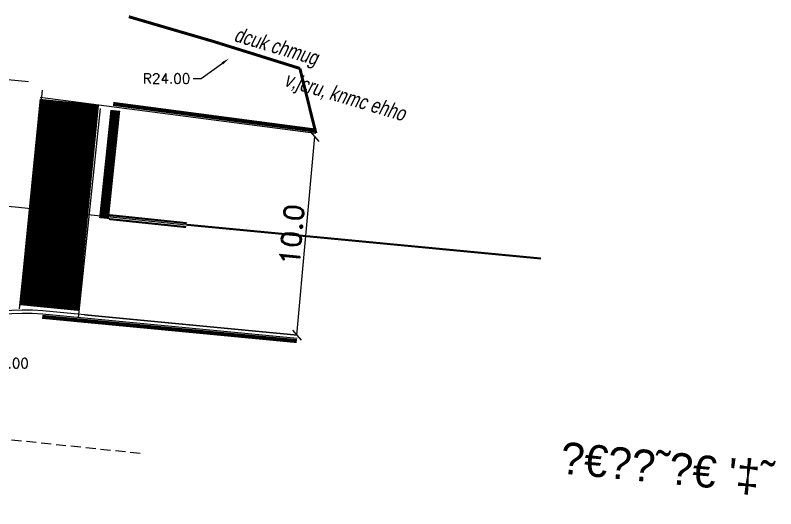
# Model space of a CAD drawing. Extents: x 183304 to 184528, y 666784 to 667526.
# Drawn here: x 184484.13 to 184522.35, y 667066.21 to 667091.03 of the extents above; entities that cross this region are included whole.
import ezdxf

# ---------------------------------------------------------------- set-up
doc = ezdxf.new("R2010")
doc.units = 0
for name, pattern in [('1-1', [2, 1, -1]), ('DASHED', [0.75, 0.5, -0.25]), ('zeva05_05', [1, 0.5, -0.5])]:
    doc.linetypes.add(name, pattern=pattern)
for name, color, linetype in [('0-XREF', 7, 'Continuous'), ('D-15', 20, '1-1'), ('D-Dim', 7, 'Continuous'), ('D-EV-INSIDE', 2, 'Continuous'), ('D-MAAVAR', 7, 'Continuous'), ('D-Nativ', 7, '1-1'), ('D-Road', 7, 'Continuous'), ('D-TEXT', 7, 'Continuous'), ('NEW', 5, 'DASHED'), ('stxt', 7, 'Continuous'), ('ZEVA-811', 8, 'zeva05_05')]:
    doc.layers.add(name, color=color, linetype=linetype)
doc.styles.add('MIR2', font='mirym.shx', dxfattribs={"width": 0.8, "oblique": 10})
doc.styles.add('mvt-hebtxt', font='mvt-oron')
doc.styles.add('mvt_hebtxt', font='mvt-oronm')
doc.styles.add('r', font='romand')
doc.styles.add('ROMAND', font='romand')
doc.dimstyles.new('DDIM', dxfattribs={"dimscale": 1.35, "dimtxt": 0.75, "dimasz": 0.35, "dimexe": 0, "dimexo": 0.5, "dimgap": 0.15, "dimtad": 1, "dimdec": 1, "dimzin": 0, "dimdsep": 46, "dimtxsty": 'ROMAND', "dimblk1": 'OBLIQUE', "dimblk2": 'OBLIQUE', "dimsah": 1, "dimcen": 0.5, "dimse1": 1, "dimse2": 1, "dimadec": 0, "dimazin": 0, "dimtfac": 0.75, "dimtdec": 1, "dimtmove": 2, "dimatfit": 3, "dimldrblk": 'OBLIQUE', "dimfxl": 1, "dimtolj": 1, "dimtzin": 0, "dimarcsym": 0})
doc.dimstyles.new('RAD', dxfattribs={"dimtxt": 0.5, "dimasz": 0.4, "dimexe": 0.1, "dimexo": 0, "dimgap": 0.1, "dimtad": 1, "dimtih": 1, "dimtoh": 1, "dimzin": 0, "dimdsep": 46, "dimtxsty": 'r', "dimcen": 0.1, "dimdle": 0.3, "dimadec": 0, "dimazin": 0, "dimtfac": 0.466667, "dimtofl": 0, "dimtmove": 1, "dimatfit": 3, "dimfxl": 1, "dimtolj": 1, "dimtzin": 0, "dimarcsym": 0})

# ---------------------------------------------------------------- blocks, each defined once
blk = doc.blocks.new('TXT1')
at = {"layer": 'stxt', "style": 'mvt-hebtxt'}
blk.add_attdef('333', (-8.25, -0.75), '', height=4.5, dxfattribs=at)
blk = doc.blocks.new('_Oblique')
at = {"color": 0, "linetype": 'ByBlock', "lineweight": -2}
blk.add_line((-0.5, -0.5), (0.5, 0.5), dxfattribs=at)
blk = doc.blocks.new('*D410')
at = {"layer": 'D-Dim', "color": 0, "lineweight": -2, "transparency": 16777216}
blk.add_line((184498.28, 667074.943), (184499.19, 667084.933), dxfattribs=at)
at = {"layer": 'DEFPOINTS', "color": 0, "transparency": 16777216}
for p in [(184499.19, 667084.933), (184499.22, 667084.93), (184498.31, 667074.94)]:
    blk.add_point(p, dxfattribs=at)
at = {"layer": 'D-Dim', "color": 0, "lineweight": -2, "transparency": 16777216, "xscale": 0.4725, "yscale": 0.4725, "zscale": 0.4725}
for p, rotation in [((184499.19, 667084.933), 84.79522889394508), ((184498.28, 667074.943), 264.7952288939451)]:
    blk.add_blockref('_Oblique', p, dxfattribs=dict(at, rotation=rotation))
at = {"layer": 'D-Dim', "color": 0, "transparency": 16777216, "insert": (184498.029, 667080.002), "char_height": 1.0125, "attachment_point": 5, "rotation": 84.7952, "style": 'ROMAND'}
blk.add_mtext('\\A1;10.0', dxfattribs=at)
blk = doc.blocks.new('*D414')
at = {"layer": 'D-Dim', "color": 0, "lineweight": -2, "transparency": 16777216}
for p, q in [((184481.889, 667073.53), (184481.271, 667075.224)), ((184482.289, 667073.53), (184481.889, 667073.53))]:
    blk.add_line(p, q, dxfattribs=at)
at = {"layer": 'D-Dim', "color": 0, "transparency": 16777216}
blk.add_solid([(184481.333, 667075.247), (184481.208, 667075.202), (184481.134, 667075.6)], dxfattribs=at)
at = {"layer": 'DEFPOINTS', "color": 0, "transparency": 16777216}
for p in [(184481.134, 667075.6), (184484.562, 667066.206)]:
    blk.add_point(p, dxfattribs=at)
at = {"layer": 'D-Dim', "color": 0, "transparency": 16777216, "insert": (184483.627, 667073.53), "char_height": 0.5, "attachment_point": 5, "style": 'r'}
blk.add_mtext('\\A1;R10.00', dxfattribs=at)
blk = doc.blocks.new('*D415')
at = {"layer": 'D-Dim', "color": 0, "lineweight": -2, "transparency": 16777216}
for p, q in [((184493.477, 667087.845), (184494.54, 667088.614)), ((184493.077, 667087.845), (184493.477, 667087.845))]:
    blk.add_line(p, q, dxfattribs=at)
at = {"layer": 'D-Dim', "color": 0, "transparency": 16777216}
blk.add_solid([(184494.501, 667088.668), (184494.579, 667088.56), (184494.864, 667088.848)], dxfattribs=at)
at = {"layer": 'DEFPOINTS', "color": 0, "transparency": 16777216}
for p in [(184494.864, 667088.848), (184475.42, 667074.78)]:
    blk.add_point(p, dxfattribs=at)
at = {"layer": 'D-Dim', "color": 0, "transparency": 16777216, "insert": (184491.739, 667087.845), "char_height": 0.5, "attachment_point": 5, "style": 'r'}
blk.add_mtext('\\A1;R24.00', dxfattribs=at)

msp = doc.modelspace()

# ---------------------------------------------------------------- linework, layer by layer
at = {"layer": '0-XREF', "const_width": 0.15}
for points in [[(184498.435, 667088.356), (184494.117, 667089.706), (184489.838, 667090.959)], [(184498.435, 667088.356), (184499.24, 667085.1)]]:
    msp.add_lwpolyline(points, dxfattribs=at)
at = {"layer": 'D-15', "const_width": 0.2, "flags": 128}
for points in [[(184489.052, 667086.574), (184499.259, 667085.227)], [(184498.282, 667074.641), (184485.487, 667075.862)]]:
    msp.add_lwpolyline(points, dxfattribs=at)
at = {"layer": 'D-Dim'}
msp.add_line((184487.62, 667075.96), (184498.31, 667074.94), dxfattribs=at)
msp.add_line((184487.62, 667075.96), (184498.31, 667074.94), dxfattribs=at)
at = {"layer": 'D-EV-INSIDE'}
for p, q in [((184485.382, 667086.914), (184499.242, 667085.099)), ((184498.294, 667074.771), (184485.496, 667075.992))]:
    msp.add_line(p, q, dxfattribs=at)
msp.add_arc((184484.562, 667066.206), 9.83, 84.5496, 131.8595, dxfattribs=at)
at = {"layer": 'D-MAAVAR'}
for p, q in [((184484.79, 667087.676), (184471.166, 667089.1)), ((184484.348, 667076.272), (184485.496, 667087.257)), ((184487.317, 667075.818), (184488.417, 667086.345))]:
    msp.add_line(p, q, dxfattribs=at)
at = {"layer": 'D-MAAVAR', "const_width": 0.5, "flags": 128}
msp.add_lwpolyline([(184488.592, 667080.806), (184489.161, 667086.248)], dxfattribs=at)
at = {"layer": 'D-Nativ', "linetype": 'Continuous'}
msp.add_line((184492.73, 667080.474), (184484.13, 667081.373), dxfattribs=at)
at = {"layer": 'D-Nativ', "linetype": 'Continuous', "const_width": 0.1, "flags": 128}
for points in [[(184492.72, 667080.375), (184488.838, 667080.781)], [(184492.74, 667080.574), (184488.859, 667080.979)]]:
    msp.add_lwpolyline(points, dxfattribs=at)
at = {"layer": 'D-Nativ', "const_width": 0.1}
msp.add_lwpolyline([(184492.731, 667080.495), (184510.553, 667078.795)], dxfattribs=at)
at = {"layer": 'D-Nativ'}
msp.add_arc((184482.831, 667068.941), 12.5, 84.0316, 171.9024, dxfattribs=at)
at = {"layer": 'D-Road'}
msp.add_lwpolyline([(184498.31, 667074.94), (184485.512, 667076.161, 0.209412), (184477.889, 667073.654)], format="xyb", dxfattribs=at)
at = {"layer": 'NEW'}
msp.add_line((184490.412, 667068.989), (184483.009, 667069.763), dxfattribs=at)
at = {"layer": 'ZEVA-811', "const_width": 3}
msp.add_lwpolyline([(184485.825, 667076.306), (184486.851, 667086.679)], dxfattribs=at)

# ---------------------------------------------------------------- block references
at = {"layer": 'stxt'}
ref = msp.add_blockref('TXT1', (184512.969, 667069.344), dxfattribs=dict(at, xscale=0.2, yscale=0.2, rotation=354.5853711097561))
ref.add_attrib('333', "\x8c€\x90\x81˜\x81€ '‡˜", (184511.47, 667067.991), dxfattribs={"layer": '0', "height": 1.6, "rotation": 354.4746, "style": 'mvt_hebtxt', "oblique": 360})

# ---------------------------------------------------------------- texts
at = {"layer": 'D-TEXT', "style": 'MIR2', "oblique": 10, "width": 0.8}
for s, p in [('dcuk chmug', (184495.078, 667089.74)), ('v,jcru, knmc ehho', (184497.597, 667087.494))]:
    msp.add_text(s, height=0.75, rotation=343.3484, dxfattribs=at).set_placement(p)

# ---------------------------------------------------------------- dimensions: what is measured, and where the dimension line sits
at = {"layer": 'D-Dim'}
for center, mpoint, picture, middle in [((184475.42, 667074.78), (184494.864, 667088.848), '*D415', (184493.477, 667087.845)), ((184484.562, 667066.206), (184481.134, 667075.6), '*D414', (184481.889, 667073.53))]:
    dim = msp.add_radius_dim(center=center, mpoint=mpoint, dimstyle='RAD', dxfattribs=at)
    dim.commit()
    dim.dimension.update_dxf_attribs({"geometry": picture, "text_midpoint": middle, "dimtype": 164})
dim = msp.add_aligned_dim(p1=(184498.31, 667074.94), p2=(184499.22, 667084.93), distance=0.03, dimstyle='DDIM', dxfattribs=at)
dim.commit()
dim.dimension.update_dxf_attribs({"geometry": '*D410', "text_midpoint": (184498.029, 667080.002)})

doc.saveas('drawing.dxf')
